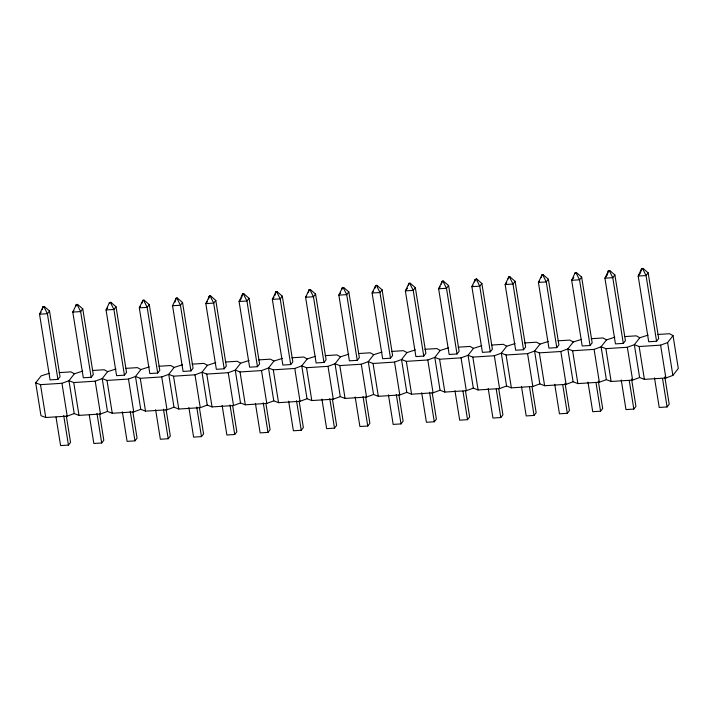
<?xml version="1.0" encoding="UTF-8"?>
<svg xmlns="http://www.w3.org/2000/svg" width="714" height="714" viewBox="0 0 714 714"><rect width="100%" height="100%" fill="white"/><g stroke="black" fill="none" stroke-linecap="round" stroke-linejoin="round"><path stroke-width="1.07" d="M42.251 309.555L43.152 306.618L44.357 306.547L49.507 311.009L60.03 376.706L57.914 379.402L50.06 379.91L39.538 314.214L43.152 306.618M75.809 306.458L76.407 304.503L77.612 304.423L82.77 308.894L93.293 374.591L91.169 377.287L83.315 377.786L72.792 312.089L76.407 304.503M142.024 303.2L142.925 300.264L144.13 300.183L149.28 304.655L159.802 370.352L157.687 373.047L149.833 373.547L139.31 307.85L142.925 300.264M174.984 302.058L176.179 298.149L177.384 298.068L182.543 302.531L193.066 368.228L190.95 370.932L183.087 371.432L172.565 305.735L176.179 298.149M208.542 298.961L209.443 296.024L210.648 295.953L215.798 300.416L226.32 366.112L224.205 368.808L216.351 369.308L205.828 303.611L209.443 296.024M241.502 297.818L242.698 293.909L243.902 293.829L249.061 298.291L259.584 363.988L257.468 366.693L249.605 367.192L239.083 301.495L242.698 293.909M274.756 295.694L275.961 291.785L277.166 291.714L282.316 296.176L292.838 361.873L290.723 364.568L282.869 365.068L272.346 299.371L275.961 291.785M308.314 292.597L309.216 289.67L310.42 289.589L315.57 294.052L326.093 359.749L323.977 362.453L316.123 362.953L305.601 297.256L309.216 289.67M341.872 289.5L342.47 287.546L343.675 287.474L348.834 291.937L359.356 357.634L357.241 360.329L349.387 360.829L338.864 295.141L342.47 287.546M374.832 288.367L375.734 285.43L376.938 285.35L382.088 289.822L392.611 355.51L390.496 358.214L382.642 358.714L372.119 293.017L375.734 285.43M408.39 285.27L408.988 283.306L410.193 283.235L415.352 287.697L425.874 353.394L423.759 356.09L415.896 356.589L405.373 290.901L408.988 283.306M441.35 284.127L442.252 281.191L443.456 281.111L448.606 285.582L459.129 351.279L457.014 353.974L449.16 354.474L438.637 288.777L442.252 281.191M474.605 282.003L475.212 280.049M508.163 278.906L508.77 276.952L509.974 276.871L515.124 281.343L525.647 347.04L523.532 349.735L515.678 350.235L505.155 284.538L508.77 276.952M541.123 277.764L542.024 274.836L543.229 274.756L548.379 279.219L558.901 344.916L556.786 347.62L548.932 348.12L538.41 282.423L542.024 274.836M607.043 275.479L608.542 270.597L609.747 270.517L614.897 274.979L625.419 340.676L623.304 343.38L615.45 343.88L604.928 278.183L608.542 270.597M640.601 272.382L641.502 269.455M109.34 302.798L106.056 309.974L116.578 375.671L124.432 375.171L126.548 372.467L116.025 306.77L110.866 302.308L109.34 302.798L110.866 302.308M475.185 279.486L471.892 286.662L482.414 352.359L490.277 351.85L492.392 349.155L481.87 283.458L476.711 278.995L475.185 279.486L476.711 278.995M574.957 273.123L571.673 280.299L582.196 345.995L590.05 345.496L592.165 342.8L581.642 277.103L576.484 272.641L574.957 273.123L576.484 272.641M641.475 268.892L638.182 276.059L648.705 341.756L656.568 341.256L658.683 338.561L648.16 272.864L643.002 268.402L641.475 268.892L643.002 268.402M42.822 307.038L44.357 306.547M41.126 312.188L39.538 314.214L47.392 313.714L49.507 311.009M76.086 304.914L77.612 304.423M73.854 310.742L72.792 312.089L80.646 311.59L82.77 308.894M657.755 334.473L669.562 333.724L673.034 335.634L678.3 368.486L672.874 375.412L665.867 377.992L644.394 379.366L639.61 377.527L632.613 380.116L611.139 381.481L606.356 379.652L599.349 382.231L577.876 383.596L573.092 381.767L566.095 384.355L544.621 385.721L539.838 383.891L532.831 386.47L511.358 387.836L506.574 386.006L499.577 388.594L478.103 389.96L473.32 388.13L466.322 390.71L444.849 392.075L440.065 390.246L433.059 392.825L411.585 394.199L406.801 392.361L399.804 394.949L378.331 396.315L373.547 394.485L366.541 397.064L345.067 398.439L340.283 396.6L333.286 399.188L311.813 400.554L307.029 398.724L300.023 401.304L278.549 402.678L273.765 400.84L266.768 403.428L245.295 404.793L240.511 402.964L233.514 405.543L212.04 406.909L207.256 405.079L200.25 407.667L178.777 409.033L173.993 407.203L166.996 409.782L145.522 411.148L140.738 409.318L133.732 411.907L112.259 413.272L107.475 411.442L100.478 414.022L79.004 415.387L74.22 413.558L67.223 416.137L45.75 417.512L40.966 415.682L35.7 382.829L41.126 375.903L49.444 373.235M107.635 307.948L106.056 309.974L113.91 309.474L116.025 306.77M82.699 371.119L74.39 373.779L68.955 380.714L61.957 383.293L40.484 384.659L35.7 382.829M142.604 300.674L144.13 300.183M140.372 306.502L139.31 307.85L147.164 307.35L149.28 304.655M115.954 368.995L107.644 371.664L102.218 378.59L95.212 381.178L73.738 382.543L68.955 380.714L74.22 413.558M175.858 298.559L177.384 298.068M56.022 417.137L60.583 445.598L68.437 445.099L70.552 442.403L66.348 416.128M182.543 302.531L180.428 305.235L190.95 370.932M149.217 366.88L140.908 369.549L135.473 376.474L128.475 379.054L107.002 380.419L102.218 378.59L107.475 411.442M209.113 296.444L210.648 295.953M207.417 301.594L205.828 303.611L213.682 303.111L215.798 300.416M89.277 415.012L93.837 443.483L101.691 442.983L103.816 440.279L99.603 414.004M182.472 364.756L174.162 367.424L168.736 374.35L161.73 376.938L140.256 378.304L135.473 376.474L140.738 409.318M242.376 294.32L243.902 293.829M241.198 298.791L239.083 301.495L246.946 300.996L249.061 298.291M122.362 411.799L127.101 441.359L134.955 440.859L137.07 438.164L132.858 411.889M215.735 362.641L207.426 365.309L201.991 372.235L194.993 374.814L173.52 376.189L168.736 374.35L173.993 407.203M275.631 292.204L277.166 291.714M273.935 297.354L272.346 299.371L280.2 298.871L282.316 296.176M155.625 409.684L160.355 439.244L168.209 438.744L170.325 436.049L166.121 409.765M248.99 360.516L240.68 363.185L235.254 370.111L228.248 372.699L206.774 374.065L201.991 372.235L207.256 405.079M308.894 290.08L310.42 289.589M306.663 295.908L305.601 297.256L313.455 296.756L315.57 294.052M188.88 407.56L193.61 437.129L201.473 436.62L203.588 433.925L199.376 407.649M282.253 358.401L273.935 361.07L268.509 367.996L261.511 370.575L240.038 371.949L235.254 370.111L240.511 402.964M342.149 287.965L343.675 287.474M340.444 293.115L338.864 295.141L346.718 294.632L348.834 291.937M222.134 405.445L226.873 435.004L234.727 434.505L236.843 431.809L232.639 405.525M315.508 356.277L307.198 358.946L301.763 365.871L294.766 368.46L273.292 369.825L268.509 367.996L273.765 400.84M375.412 285.841L376.938 285.35M373.181 291.669L372.119 293.017L379.973 292.517L382.088 289.822M255.398 403.321L260.128 432.889L267.991 432.389L270.106 429.685L265.894 403.41M348.762 354.162L340.453 356.83L335.027 363.756L328.021 366.336L306.547 367.71L301.763 365.871L307.029 398.724M408.667 283.726L410.193 283.235M407.489 288.197L405.373 290.901L413.236 290.402L415.352 287.697M288.652 401.206L293.392 430.765L301.246 430.265L303.361 427.57L299.148 401.286M382.026 352.047L373.717 354.706L368.281 361.641L361.284 364.22L339.81 365.586L335.027 363.756L340.283 396.6M441.921 281.602L443.456 281.111M440.226 286.751L438.637 288.777L446.491 288.277L448.606 285.582M321.916 399.081L326.646 428.65L334.5 428.15L336.624 425.446L332.412 399.171M415.28 349.922L406.971 352.591L401.545 359.517L394.539 362.096L373.065 363.471L368.281 361.641L373.547 394.485M472.954 285.305L471.892 286.662L479.754 286.162L481.87 283.458M355.17 396.966L359.91 426.526L367.764 426.026L369.879 423.331L365.666 397.046M448.544 347.807L440.235 350.467L434.799 357.402L427.802 359.981L406.328 361.346L401.545 359.517L406.801 392.361M508.439 277.362L509.974 276.871M506.735 282.512L505.155 284.538L513.009 284.038L515.124 281.343M388.425 394.842L393.164 424.411L401.018 423.911L403.133 421.206L398.93 394.931M481.798 345.683L473.489 348.352L468.054 355.277L461.057 357.866L439.583 359.231L434.799 357.402L440.065 390.246M541.703 275.247L543.229 274.756M539.472 281.075L538.41 282.423L546.264 281.923L548.379 279.219M421.688 392.727L426.419 422.286L434.282 421.787L436.397 419.091L432.184 392.807M515.053 343.568L506.744 346.228L501.317 353.162L494.32 355.742L472.838 357.107L468.054 355.277L473.32 388.13M573.788 277.603L571.673 280.299L579.527 279.799L581.642 277.103M454.943 390.603L459.682 420.171L467.536 419.671L469.651 416.967L465.448 390.692M548.316 341.444L540.007 344.112L534.572 351.038L527.575 353.626L506.101 354.992L501.317 353.162L506.574 386.006M608.212 271.008L609.747 270.517M606.516 276.157L604.928 278.183L612.782 277.684L614.897 274.979M488.206 388.487L492.937 418.047L500.8 417.547L502.915 414.852L498.702 388.577M581.571 339.328L573.262 341.997L567.835 348.923L560.829 351.502L539.356 352.868L534.572 351.038L539.838 383.891M640.297 273.364L638.182 276.059L646.045 275.559L648.16 272.864M521.461 386.372L526.2 415.932L534.054 415.432L536.169 412.728L531.957 386.452M614.834 337.204L606.525 339.873L601.09 346.799L594.093 349.387L572.619 350.752L567.835 348.923L573.092 381.767M554.724 384.248L559.455 413.817L567.309 413.308L569.424 410.612L565.042 383.239M648.089 335.089L639.78 337.758L634.353 344.683L627.347 347.263L605.874 348.637L601.09 346.799L606.356 379.652M587.979 382.133L592.718 411.692L600.572 411.193L602.687 408.497L598.305 381.124M639.61 377.527L634.353 344.683L639.137 346.513L660.611 345.148L667.608 342.559L673.034 335.634M621.234 380.009L625.973 409.577L633.827 409.077L635.942 406.373L631.56 379M654.497 377.893L659.227 407.453L667.09 406.953L669.205 404.258L664.814 376.885M172.565 305.735L180.428 305.235L177.063 298.479M59.101 372.619L70.918 371.869L74.39 373.779M92.365 370.504L104.173 369.745L107.644 371.664M125.619 368.379L137.427 367.63L140.908 369.549M158.883 366.264L170.691 365.506L174.162 367.424M192.137 364.14L203.945 363.39L207.426 365.309M225.392 362.025L237.209 361.275L240.68 363.185M258.655 359.901L270.463 359.151L273.935 361.07M291.91 357.785L303.727 357.036L307.198 358.946M325.173 355.661L336.981 354.912L340.453 356.83M358.428 353.546L370.236 352.796L373.717 354.706M391.691 351.431L403.499 350.672L406.971 352.591M424.946 349.307L436.754 348.557L440.235 350.467M458.201 347.191L470.017 346.433L473.489 348.352M491.464 345.067L503.272 344.318L506.744 346.228M524.719 342.952L536.535 342.193L540.007 344.112M557.982 340.828L569.79 340.078L573.262 341.997M591.237 338.713L603.044 337.954L606.525 339.873M624.491 336.589L636.308 335.839L639.78 337.758M642.68 268.812L646.045 275.559L656.568 341.256M609.417 270.927L612.782 277.684L623.304 343.38M576.162 273.051L579.527 279.799L590.05 345.496M542.908 275.167L546.264 281.923L556.786 347.62M509.644 277.291L513.009 284.038L523.532 349.735M476.39 279.406L479.754 286.162L490.277 351.85M443.126 281.53L446.491 288.277L457.014 353.974M409.872 283.645L413.236 290.402L423.759 356.09M376.617 285.77L379.973 292.517L390.496 358.214M343.354 287.885L346.718 294.632L357.241 360.329M310.099 290.009L313.455 296.756L323.977 362.453M276.836 292.124L280.2 298.871L290.723 364.568M243.581 294.239L246.946 300.996L257.468 366.693M210.318 296.364L213.682 303.111L224.205 368.808M143.809 300.603L147.164 307.35L157.687 373.047M110.545 302.718L113.91 309.474L124.432 375.171M77.29 304.842L80.646 311.59L91.169 377.287M44.027 306.958L47.392 313.714L57.914 379.402M667.608 342.559L672.874 375.412M660.611 345.148L665.867 377.992M662.53 378.482L667.09 406.953M639.137 346.513L644.394 379.366M627.347 347.263L632.613 380.116M629.266 380.607L633.827 409.077M605.874 348.637L611.139 381.481M594.093 349.387L599.349 382.231M596.011 382.722L600.572 411.193M572.619 350.752L577.876 383.596M560.829 351.502L566.095 384.355M562.748 384.846L567.309 413.308M539.356 352.868L544.621 385.721M527.575 353.626L532.831 386.47M529.493 386.961L534.054 415.432M506.101 354.992L511.358 387.836M494.32 355.742L499.577 388.594M496.239 389.085L500.8 417.547M472.838 357.107L478.103 389.96M461.057 357.866L466.322 390.71M462.975 391.201L467.536 419.671M439.583 359.231L444.849 392.075M427.802 359.981L433.059 392.825M429.542 392.227L434.282 421.787M406.328 361.346L411.585 394.199M394.539 362.096L399.804 394.949M396.288 394.342L401.018 423.911M373.065 363.471L378.331 396.315M361.284 364.22L366.541 397.064M363.024 396.466L367.764 426.026M339.81 365.586L345.067 398.439M328.021 366.336L333.286 399.188M329.77 398.582L334.5 428.15M306.547 367.71L311.813 400.554M294.766 368.46L300.023 401.304M296.506 400.706L301.246 430.265M273.292 369.825L278.549 402.678M261.511 370.575L266.768 403.428M263.252 402.821L267.991 432.389M240.038 371.949L245.295 404.793M228.248 372.699L233.514 405.543M229.997 404.945L234.727 434.505M206.774 374.065L212.04 406.909M194.993 374.814L200.25 407.667M196.734 407.06L201.473 436.62M173.52 376.189L178.777 409.033M161.73 376.938L166.996 409.782M163.479 409.184L168.209 438.744M140.256 378.304L145.522 411.148M128.475 379.054L133.732 411.907M130.216 411.3L134.955 440.859M107.002 380.419L112.259 413.272M95.212 381.178L100.478 414.022M96.961 413.415L101.691 442.983M73.738 382.543L79.004 415.387M61.957 383.293L67.223 416.137M63.707 415.539L68.437 445.099M40.484 384.659L45.75 417.512"/></g></svg>
